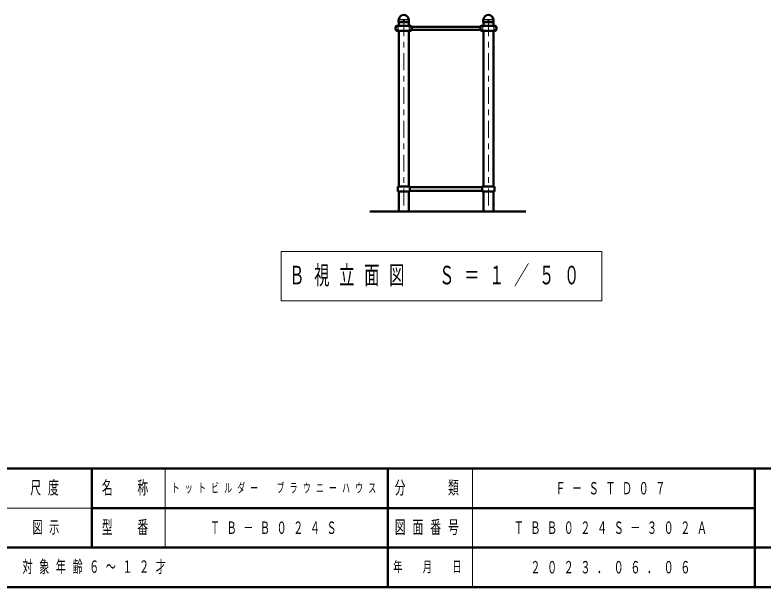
# Model space of a CAD drawing. Units: millimetres on the paper, scale 1:50. Extents: x -385 to 0, y -594 to 267.
# Drawn here: x -201.1 to -68.5, y -297 to -195.6 of the extents above; entities that cross this region are included whole.
import ezdxf

# ---------------------------------------------------------------- set-up
doc = ezdxf.new("R2010")
doc.units = ezdxf.units.MM
doc.linetypes.add('USER2', pattern=[6, 3, -1, 1, -1])
doc.layers.add('LY_1', color=140, linetype='Continuous', lineweight=50)
doc.styles.add('ＭＳ ゴシック', font='')
doc.styles.get('ＭＳ ゴシック').set_extended_font_data('MS Gothic')

msp = doc.modelspace()

# ---------------------------------------------------------------- linework, layer by layer
at = {"layer": 'LY_1'}
for p, q in [((-133.124, -197.488), (-133.44, -197.515)), ((-133.133, -196.847), (-133.125, -196.451)), ((-133.123, -196.857), (-133.133, -196.847)), ((-133.124, -197.488), (-131.284, -197.488)), ((-133.123, -196.857), (-131.285, -196.857)), ((-133.1, -196.393), (-133.078, -196.371)), ((-133.095, -197.488), (-133.095, -196.857)), ((-131.308, -196.393), (-131.33, -196.371)), ((-131.313, -197.488), (-131.313, -196.857)), ((-131.275, -196.847), (-131.285, -196.857)), ((-131.284, -197.488), (-130.968, -197.515)), ((-131.275, -196.847), (-131.283, -196.451)), ((-118.124, -197.488), (-118.44, -197.515)), ((-118.133, -196.847), (-118.125, -196.451)), ((-118.123, -196.857), (-118.133, -196.847)), ((-118.124, -197.488), (-116.284, -197.488)), ((-118.123, -196.857), (-116.285, -196.857)), ((-118.1, -196.393), (-118.078, -196.371)), ((-118.095, -197.488), (-118.095, -196.857)), ((-116.308, -196.393), (-116.33, -196.371)), ((-116.313, -197.488), (-116.313, -196.857)), ((-116.275, -196.847), (-116.285, -196.857)), ((-116.284, -197.488), (-115.968, -197.515)), ((-116.275, -196.847), (-116.283, -196.451)), ((-133.124, -198.388), (-133.44, -198.36)), ((-133.124, -198.388), (-131.284, -198.388)), ((-133.095, -225.988), (-133.095, -198.388)), ((-131.313, -225.988), (-131.313, -198.388)), ((-131.284, -198.388), (-130.968, -198.36)), ((-130.792, -197.666), (-118.616, -197.666)), ((-130.792, -198.21), (-118.616, -198.21)), ((-118.124, -198.388), (-118.44, -198.36)), ((-118.124, -198.388), (-116.284, -198.388)), ((-118.095, -225.988), (-118.095, -198.388)), ((-116.313, -225.988), (-116.313, -198.388)), ((-116.284, -198.388), (-115.968, -198.36)), ((-133.274, -225.988), (-133.274, -226.888)), ((-133.274, -225.988), (-131.134, -225.988)), ((-131.134, -225.988), (-131.134, -226.888)), ((-131.134, -226.098), (-118.274, -226.098)), ((-118.274, -225.988), (-118.274, -226.888)), ((-116.134, -225.988), (-118.274, -225.988)), ((-116.134, -225.988), (-116.134, -226.888)), ((-133.274, -226.888), (-131.134, -226.888)), ((-133.095, -230.438), (-133.095, -226.888)), ((-131.313, -230.438), (-131.313, -226.888)), ((-131.134, -226.778), (-118.274, -226.778)), ((-116.134, -226.888), (-118.274, -226.888)), ((-118.095, -230.438), (-118.095, -226.888)), ((-116.313, -230.438), (-116.313, -226.888)), ((-187.5, -276), (-187.5, -290)), ((-135, -276), (-135, -297)), ((-70, -276), (-70, -297)), ((-187.5, -283), (-70, -283)), ((-242.5, -290), (0, -290))]:
    msp.add_line(p, q, dxfattribs=at)
at = {"layer": 'LY_1', "color": 7, "lineweight": 13}
for p, q in [((-133.098, -196.427), (-131.311, -196.427)), ((-133.061, -196.357), (-131.35, -196.357)), ((-118.098, -196.427), (-116.311, -196.427)), ((-118.061, -196.357), (-116.35, -196.357)), ((-133.169, -197.753), (-133.539, -197.753)), ((-133.539, -198.122), (-133.539, -197.753)), ((-133.169, -198.122), (-133.539, -198.122)), ((-131.239, -197.753), (-130.869, -197.753)), ((-131.239, -198.122), (-130.869, -198.122)), ((-130.869, -198.122), (-130.869, -197.753)), ((-118.539, -198.122), (-118.539, -197.753)), ((-118.169, -197.753), (-118.539, -197.753)), ((-118.169, -198.122), (-118.539, -198.122)), ((-116.239, -197.753), (-115.869, -197.753)), ((-116.239, -198.122), (-115.869, -198.122)), ((-115.869, -198.122), (-115.869, -197.753)), ((-153.9, -237.485), (-153.9, -246.285)), ((-97.1, -237.485), (-153.9, -237.485)), ((-97.1, -246.285), (-97.1, -237.485)), ((-153.9, -246.285), (-97.1, -246.285)), ((-174.5, -276), (-174.5, -290)), ((-120, -276), (-120, -297)), ((-242.5, -283), (-187.5, -283))]:
    msp.add_line(p, q, dxfattribs=at)
at = {"layer": 'LY_1', "color": 7, "linetype": 'USER2', "lineweight": 13}
for p, q in [((-132.204, -196.348), (-132.204, -230.438)), ((-117.204, -196.348), (-117.204, -230.438))]:
    msp.add_line(p, q, dxfattribs=at)
at = {"layer": 'LY_1', "color": 7}
for p, q in [((-138.204, -230.438), (-110.541, -230.438)), ((-385, -276), (0, -276)), ((-385, -297), (0, -297))]:
    msp.add_line(p, q, dxfattribs=at)
at = {"layer": 'LY_1'}
for centre in [(-132.204, -196.697), (-117.204, -196.697)]:
    msp.add_circle(centre, 0.06, dxfattribs=at)
for centre, radius, start, end in [((-132.204, -196.438), 0.864, 90, 173.3676), ((-132.204, -196.438), 0.864, 6.6324, 90), ((-117.204, -196.438), 0.864, 90, 173.3676), ((-117.204, -196.438), 0.864, 6.6324, 90), ((-133.422, -197.714), 0.2, 95, 163.80375), ((-133.041, -196.452), 0.084, 135, 178.99605), ((-133.118, -196.331), 0.056, 315, 353.3676), ((-131.29, -196.331), 0.056, 186.6324, 225), ((-131.367, -196.452), 0.084, 1.00395, 45), ((-130.986, -197.714), 0.2, 16.19625, 85), ((-118.422, -197.714), 0.2, 95, 163.80375), ((-118.041, -196.452), 0.084, 135, 178.99605), ((-118.118, -196.331), 0.056, 315, 353.3676), ((-116.29, -196.331), 0.056, 186.6324, 225), ((-116.367, -196.452), 0.084, 1.00395, 45), ((-115.986, -197.714), 0.2, 16.19625, 85), ((-132.654, -197.938), 1, 163.80375, 196.19625), ((-133.422, -198.161), 0.2, 196.19625, 265), ((-130.986, -198.161), 0.2, 275, 343.80375), ((-131.754, -197.938), 1, 343.80375, 16.19625), ((-117.654, -197.938), 1, 163.80375, 196.19625), ((-118.422, -198.161), 0.2, 196.19625, 265), ((-115.986, -198.161), 0.2, 275, 343.80375), ((-116.754, -197.938), 1, 343.80375, 16.19625)]:
    msp.add_arc(centre, radius, start, end, dxfattribs=at)
at = {"layer": 'LY_1', "color": 7, "lineweight": 13}
for centre, start, end in [((-135.729, -197.938), 355.87048, 4.12952), ((-128.679, -197.938), 175.87048, 184.12952), ((-120.729, -197.938), 355.87048, 4.12952), ((-113.679, -197.938), 175.87048, 184.12952)]:
    msp.add_arc(centre, 2.567, start, end, dxfattribs=at)

# ---------------------------------------------------------------- texts
at = {"layer": 'LY_1', "color": 7, "style": 'ＭＳ ゴシック'}
for s, insert, char_height, attachment_point in [('\\T1.64;\\W0.6;Ｂ視立面図\u3000Ｓ＝１／５０', (-152.5, -241.885), 3.299, 4), ('\\T1.64;\\W0.6;尺度', (-195.25, -279.5), 2.346, 5), ('\\T1.64;\\W0.6;名\u3000称', (-181, -279.5), 2.346, 5), ('\\T1.64;\\W0.6;トットビルダー\u3000ブラウニーハウス', (-154.75, -279.5), 1.686, 5), ('\\T1.64;\\W0.6;分\u3000\u3000類', (-127.5, -279.5), 2.346, 5), ('\\T1.64;\\W0.6;Ｆ－ＳＴＤ０７', (-95, -279.5), 2.199, 5), ('\\T1.64;\\W0.6;型\u3000番', (-181, -286.5), 2.346, 5), ('\\T1.64;\\W0.6;図面番号', (-127.5, -286.5), 2.346, 5), ('\\T1.64;\\W0.6;図示', (-198, -286.5), 2.199, 4), ('\\T1.64;\\W0.6;ＴＢ－Ｂ０２４Ｓ', (-154.75, -286.5), 2.199, 5), ('\\T1.64;\\W0.6;ＴＢＢ０２４Ｓ－３０２Ａ', (-95, -286.5), 2.199, 5), ('\\T1.64;\\W0.6;対象年齢６～１２才', (-186.5, -293.5), 2.199, 5), ('\\T1.64;\\W0.6;年\u3000月\u3000日', (-127.5, -293.5), 1.906, 5), ('\\T1.64;\\W0.6;２０２３．０６．０６', (-95, -293.5), 2.199, 5)]:
    msp.add_mtext(s, dxfattribs=dict(at, insert=insert, char_height=char_height, attachment_point=attachment_point))

doc.saveas('drawing.dxf')
